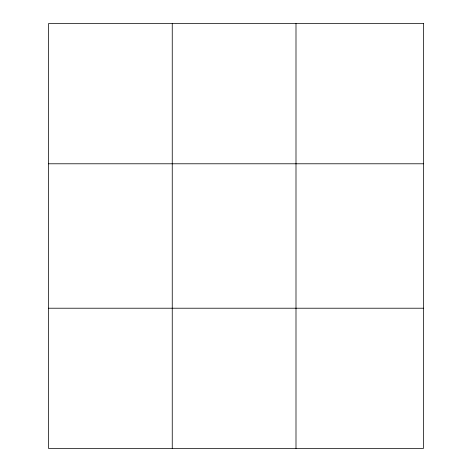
<?xml version="1.0" encoding="UTF-8"?>
<svg xmlns="http://www.w3.org/2000/svg" width="472" height="472" viewBox="0 0 472 472"><rect width="100%" height="100%" fill="white"/><g stroke="black" fill="none" stroke-linecap="round" stroke-linejoin="round"><path stroke-width="0.71" d="M172.25 23.6L172.25 448.4M295.997 23.6L295.997 448.4M48.504 163.784L423.496 163.784M48.504 308.216L423.496 308.216M423.496 23.6L423.496 448.4L48.504 448.4L48.504 23.6L423.496 23.6"/></g></svg>
